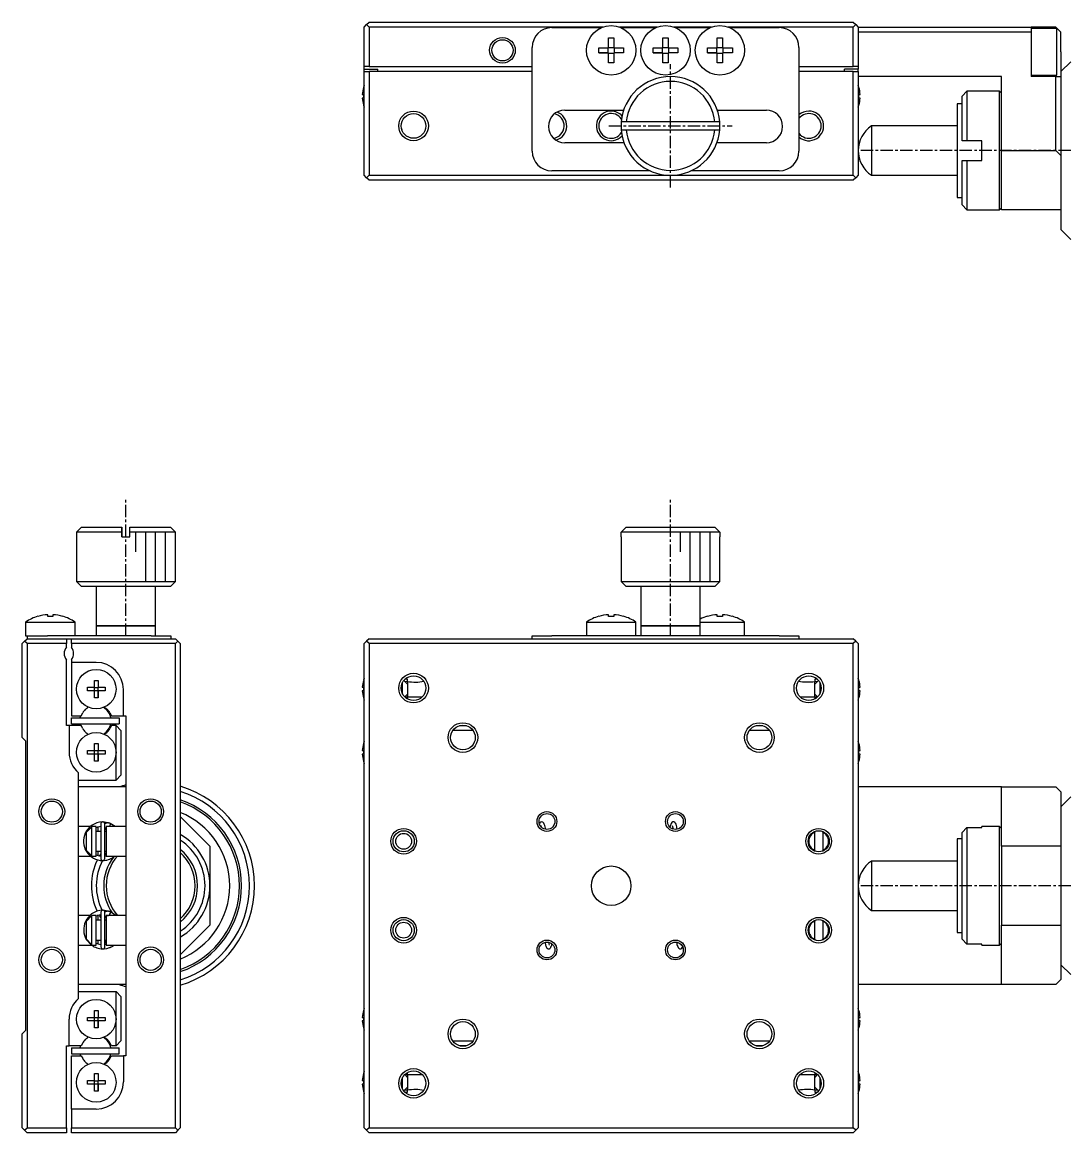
# Model space of a CAD drawing. Extents: x 1264 to 1633, y -30 to 164.
# Drawn here: x 1263.8 to 1369.3, y 51.3 to 163.7 of the extents above; entities that cross this region are included whole.
import ezdxf

# ---------------------------------------------------------------- set-up
doc = ezdxf.new("R2010")
doc.units = 0
doc.linetypes.add('CENTER', pattern=[2, 1.25, -0.25, 0.25, -0.25])
doc.layers.get('0').update_dxf_attribs({"linetype": 'CONTINUOUS'})
doc.layers.add('CENTER', color=1, linetype='CENTER')

msp = doc.modelspace()

# ---------------------------------------------------------------- linework, layer by layer
at = {"color": 7, "linetype": 'CONTINUOUS'}
for p, q in [((1298.35, 163.19), (1298.6, 163.44)), ((1298.35, 159.19), (1298.35, 163.19)), ((1298.6, 163.44), (1298.85, 163.69)), ((1298.6, 163.44), (1298.85, 163.19)), ((1298.85, 163.69), (1347.85, 163.69)), ((1322.5, 163.19), (1298.85, 163.19)), ((1298.85, 163.19), (1298.85, 159.19)), ((1317.35, 163.14), (1322.37, 163.14)), ((1328, 163.19), (1324.2, 163.19)), ((1324.33, 163.14), (1327.87, 163.14)), ((1333.5, 163.19), (1329.7, 163.19)), ((1329.83, 163.14), (1333.37, 163.14)), ((1347.85, 163.19), (1335.2, 163.19)), ((1335.33, 163.14), (1340.35, 163.14)), ((1347.85, 163.69), (1348.1, 163.44)), ((1347.85, 163.19), (1348.1, 163.44)), ((1347.85, 159.19), (1347.85, 163.19)), ((1348.1, 163.44), (1348.35, 163.19)), ((1348.35, 163.19), (1348.35, 159.19)), ((1348.35, 163.19), (1365.85, 163.19)), ((1368.35, 163.19), (1365.85, 163.19)), ((1365.85, 163.19), (1365.85, 162.69)), ((1368.45, 163.04), (1365.85, 163.04)), ((1368.85, 162.69), (1368.35, 163.19)), ((1368.45, 160.69), (1368.45, 163.04)), ((1323.09, 161.1), (1323.09, 162.09)), ((1323.09, 162.09), (1323.61, 162.09)), ((1323.61, 162.09), (1323.61, 161.1)), ((1328.59, 161.1), (1328.59, 162.09)), ((1328.59, 162.09), (1329.11, 162.09)), ((1329.11, 162.09), (1329.11, 161.1)), ((1334.09, 161.1), (1334.09, 162.09)), ((1334.09, 162.09), (1334.61, 162.09)), ((1334.61, 162.09), (1334.61, 161.1)), ((1365.85, 162.69), (1348.35, 162.69)), ((1365.85, 162.69), (1365.85, 158.19)), ((1368.85, 160.69), (1368.85, 162.69)), ((1315.35, 150.64), (1315.35, 161.14)), ((1322.09, 161.1), (1323.09, 161.1)), ((1322.09, 160.58), (1322.09, 161.1)), ((1323.05, 160.58), (1323.05, 161.1)), ((1323.09, 161.14), (1323.61, 161.14)), ((1323.61, 161.1), (1324.61, 161.1)), ((1323.65, 161.1), (1323.65, 160.58)), ((1324.61, 161.1), (1324.61, 160.58)), ((1327.59, 161.1), (1328.59, 161.1)), ((1327.59, 160.58), (1327.59, 161.1)), ((1328.55, 160.58), (1328.55, 161.1)), ((1328.59, 161.14), (1329.11, 161.14)), ((1329.11, 161.1), (1330.11, 161.1)), ((1329.15, 161.1), (1329.15, 160.58)), ((1330.11, 161.1), (1330.11, 160.58)), ((1333.09, 161.1), (1334.09, 161.1)), ((1333.09, 160.58), (1333.09, 161.1)), ((1334.05, 160.58), (1334.05, 161.1)), ((1334.09, 161.14), (1334.61, 161.14)), ((1334.61, 161.1), (1335.61, 161.1)), ((1334.65, 161.1), (1334.65, 160.58)), ((1335.61, 161.1), (1335.61, 160.58)), ((1342.35, 161.14), (1342.35, 150.64)), ((1322.09, 160.58), (1323.05, 160.58)), ((1323.09, 160.58), (1322.09, 160.58)), ((1323.09, 160.58), (1323.05, 160.58)), ((1323.09, 159.58), (1323.09, 160.58)), ((1323.61, 160.53), (1323.09, 160.53)), ((1323.65, 160.58), (1323.61, 160.58)), ((1324.61, 160.58), (1323.61, 160.58)), ((1323.61, 160.58), (1323.61, 159.58)), ((1324.61, 160.58), (1323.65, 160.58)), ((1327.59, 160.58), (1328.55, 160.58)), ((1328.59, 160.58), (1327.59, 160.58)), ((1328.59, 160.58), (1328.55, 160.58)), ((1328.59, 159.58), (1328.59, 160.58)), ((1329.11, 160.53), (1328.59, 160.53)), ((1329.15, 160.58), (1329.11, 160.58)), ((1330.11, 160.58), (1329.11, 160.58)), ((1329.11, 160.58), (1329.11, 159.58)), ((1330.11, 160.58), (1329.15, 160.58)), ((1333.09, 160.58), (1334.05, 160.58)), ((1334.09, 160.58), (1333.09, 160.58)), ((1334.09, 160.58), (1334.05, 160.58)), ((1334.09, 159.58), (1334.09, 160.58)), ((1334.61, 160.53), (1334.09, 160.53)), ((1334.65, 160.58), (1334.61, 160.58)), ((1335.61, 160.58), (1334.61, 160.58)), ((1334.61, 160.58), (1334.61, 159.58)), ((1335.61, 160.58), (1334.65, 160.58)), ((1368.45, 158.34), (1368.45, 160.69)), ((1368.85, 160.69), (1368.85, 158.19)), ((1369.85, 159.69), (1368.85, 158.69)), ((1298.35, 158.94), (1298.35, 159.19)), ((1298.85, 159.19), (1298.35, 159.19)), ((1298.35, 158.69), (1298.35, 158.94)), ((1298.35, 158.94), (1299.75, 158.94)), ((1298.35, 158.69), (1298.85, 158.69)), ((1298.35, 148.19), (1298.35, 158.69)), ((1298.85, 159.19), (1315.35, 159.19)), ((1315.35, 158.69), (1298.85, 158.69)), ((1298.85, 158.69), (1298.85, 148.19)), ((1299.75, 158.69), (1299.75, 158.94)), ((1323.61, 159.58), (1323.09, 159.58)), ((1329.11, 159.58), (1328.59, 159.58)), ((1334.61, 159.58), (1334.09, 159.58)), ((1342.35, 159.19), (1347.85, 159.19)), ((1347.85, 158.69), (1342.35, 158.69)), ((1346.95, 158.69), (1346.95, 158.94)), ((1348.35, 158.94), (1346.95, 158.94)), ((1348.35, 159.19), (1347.85, 159.19)), ((1347.85, 158.69), (1348.35, 158.69)), ((1347.85, 148.19), (1347.85, 158.69)), ((1348.35, 159.19), (1348.35, 158.94)), ((1348.35, 158.69), (1348.35, 158.94)), ((1348.35, 158.69), (1348.35, 148.19)), ((1362.85, 158.19), (1348.35, 158.19)), ((1362.85, 150.69), (1362.85, 158.19)), ((1365.85, 158.34), (1368.45, 158.34)), ((1368.35, 158.19), (1365.85, 158.19)), ((1368.35, 158.19), (1368.85, 158.19)), ((1368.35, 150.69), (1368.35, 158.19)), ((1368.85, 158.19), (1368.85, 150.19)), ((1298.16, 156.37), (1298.28, 156.37)), ((1298.28, 157.07), (1298.28, 157.07)), ((1298.28, 156.37), (1298.28, 156.01)), ((1348.42, 157.07), (1348.42, 157.07)), ((1348.42, 156.01), (1348.42, 156.37)), ((1348.42, 156.37), (1348.54, 156.37)), ((1359.35, 156.69), (1358.85, 156.19)), ((1362.65, 156.69), (1359.35, 156.69)), ((1359.35, 156.69), (1359.35, 151.69)), ((1362.85, 156.49), (1362.65, 156.69)), ((1362.65, 144.69), (1362.65, 156.69)), ((1298.28, 156.01), (1298.16, 156.01)), ((1298.28, 155.3), (1298.28, 155.3)), ((1348.54, 156.01), (1348.42, 156.01)), ((1348.42, 155.3), (1348.42, 155.3)), ((1358.85, 155.44), (1358.35, 155.44)), ((1358.35, 155.44), (1358.35, 145.94)), ((1358.85, 151.69), (1358.85, 156.19)), ((1318.65, 154.79), (1324.61, 154.79)), ((1334.09, 154.79), (1339.05, 154.79)), ((1324.87, 153.59), (1324.37, 153.59)), ((1333.83, 153.59), (1324.87, 153.59)), ((1334.33, 153.59), (1333.83, 153.59)), ((1358.35, 153.19), (1349.69, 153.19)), ((1349.69, 153.19), (1349.69, 148.19)), ((1324.37, 152.79), (1334.33, 152.79)), ((1324.37, 152.79), (1324.87, 152.79)), ((1324.87, 152.79), (1333.83, 152.79)), ((1333.83, 152.79), (1334.33, 152.79)), ((1324.65, 151.49), (1318.65, 151.49)), ((1339.05, 151.49), (1334.05, 151.49)), ((1359.35, 151.69), (1358.85, 151.69)), ((1360.85, 151.69), (1359.35, 151.69)), ((1360.85, 149.69), (1360.85, 151.69)), ((1362.85, 144.69), (1362.85, 150.69)), ((1362.85, 150.69), (1368.35, 150.69)), ((1368.85, 150.19), (1368.35, 150.69)), ((1358.85, 149.69), (1359.35, 149.69)), ((1358.85, 145.19), (1358.85, 149.69)), ((1359.35, 149.69), (1360.85, 149.69)), ((1359.35, 149.69), (1359.35, 144.69)), ((1368.85, 150.19), (1368.85, 148.33)), ((1327.28, 148.64), (1317.35, 148.64)), ((1340.35, 148.64), (1331.42, 148.64)), ((1298.6, 147.94), (1298.35, 148.19)), ((1298.85, 148.19), (1298.6, 147.94)), ((1298.85, 147.69), (1298.6, 147.94)), ((1298.85, 148.19), (1329.35, 148.19)), ((1347.85, 147.69), (1298.85, 147.69)), ((1329.35, 148.19), (1347.85, 148.19)), ((1348.1, 147.94), (1347.85, 148.19)), ((1348.1, 147.94), (1347.85, 147.69)), ((1348.35, 148.19), (1348.1, 147.94)), ((1349.69, 148.19), (1358.35, 148.19)), ((1368.85, 148.33), (1368.85, 142.69)), ((1358.35, 145.94), (1358.85, 145.94)), ((1358.85, 145.19), (1359.35, 144.69)), ((1359.35, 144.69), (1362.65, 144.69)), ((1362.65, 144.69), (1362.85, 144.89)), ((1368.85, 144.69), (1362.85, 144.69)), ((1368.85, 142.69), (1369.85, 141.69)), ((1269.75, 112.59), (1269.25, 112.09)), ((1269.75, 112.59), (1273.85, 112.59)), ((1273.85, 112.09), (1273.85, 112.59)), ((1273.85, 112.59), (1273.85, 112.09)), ((1274.65, 112.09), (1274.65, 112.59)), ((1274.65, 112.59), (1278.75, 112.59)), ((1279.25, 112.09), (1278.75, 112.59)), ((1324.37, 112.09), (1324.87, 112.59)), ((1324.87, 112.59), (1333.83, 112.59)), ((1324.87, 112.59), (1333.83, 112.59)), ((1333.83, 112.59), (1334.33, 112.09)), ((1269.25, 112.09), (1269.25, 107.09)), ((1273.85, 112.09), (1269.25, 112.09)), ((1273.85, 112.09), (1273.85, 111.59)), ((1273.85, 111.59), (1273.85, 112.09)), ((1273.85, 111.59), (1274.65, 111.59)), ((1274.65, 111.59), (1274.65, 112.09)), ((1279.25, 112.09), (1274.65, 112.09)), ((1279.25, 107.09), (1279.25, 112.09)), ((1324.35, 111.59), (1324.35, 107.09)), ((1324.35, 111.59), (1324.37, 111.59)), ((1324.35, 111.59), (1324.37, 111.59)), ((1324.37, 111.59), (1324.37, 112.09)), ((1334.33, 112.09), (1324.37, 112.09)), ((1334.33, 112.09), (1334.33, 111.59)), ((1334.33, 111.59), (1334.35, 111.59)), ((1334.33, 111.59), (1334.35, 111.59)), ((1334.35, 107.09), (1334.35, 111.59)), ((1269.25, 107.09), (1269.75, 106.59)), ((1269.25, 107.09), (1274.25, 107.09)), ((1274.25, 107.09), (1279.25, 107.09)), ((1278.75, 106.59), (1279.25, 107.09)), ((1324.35, 107.09), (1324.85, 106.59)), ((1324.35, 107.09), (1334.35, 107.09)), ((1333.85, 106.59), (1334.35, 107.09)), ((1274.25, 106.59), (1269.75, 106.59)), ((1271.25, 106.59), (1271.25, 102.59)), ((1278.75, 106.59), (1274.25, 106.59)), ((1277.25, 102.59), (1277.25, 106.59)), ((1333.85, 106.59), (1324.85, 106.59)), ((1326.35, 106.59), (1326.35, 102.59)), ((1332.35, 102.59), (1332.35, 106.59)), ((1265.35, 103.55), (1265.34, 103.55)), ((1266.34, 103.55), (1266.34, 103.72)), ((1266.86, 103.55), (1266.34, 103.55)), ((1266.86, 103.72), (1266.86, 103.55)), ((1267.87, 103.55), (1267.86, 103.55)), ((1322.09, 103.55), (1322.09, 103.55)), ((1322.09, 103.55), (1322.09, 103.55)), ((1323.09, 103.55), (1323.09, 103.72)), ((1323.61, 103.55), (1323.09, 103.55)), ((1323.61, 103.72), (1323.61, 103.55)), ((1324.61, 103.55), (1324.61, 103.55)), ((1324.61, 103.55), (1324.61, 103.55)), ((1333.09, 103.55), (1333.09, 103.55)), ((1333.09, 103.55), (1333.09, 103.55)), ((1334.09, 103.55), (1334.09, 103.72)), ((1334.61, 103.55), (1334.09, 103.55)), ((1334.61, 103.72), (1334.61, 103.55)), ((1335.61, 103.55), (1335.61, 103.55)), ((1335.61, 103.55), (1335.61, 103.55)), ((1264.1, 102.98), (1264.1, 101.59)), ((1264.1, 102.98), (1269.1, 102.98)), ((1269.1, 101.59), (1269.1, 102.98)), ((1271.25, 102.59), (1271.25, 101.59)), ((1271.25, 102.59), (1274.25, 102.59)), ((1274.25, 102.59), (1271.25, 102.59)), ((1274.25, 102.59), (1277.25, 102.59)), ((1277.25, 102.59), (1274.25, 102.59)), ((1277.25, 101.59), (1277.25, 102.59)), ((1320.85, 102.98), (1320.85, 101.59)), ((1320.85, 102.98), (1325.85, 102.98)), ((1325.85, 101.59), (1325.85, 102.98)), ((1326.35, 102.59), (1326.35, 101.59)), ((1326.35, 102.59), (1332.35, 102.59)), ((1332.35, 102.59), (1326.35, 102.59)), ((1332.35, 102.98), (1336.85, 102.98)), ((1332.35, 101.59), (1332.35, 102.59)), ((1336.85, 101.59), (1336.85, 102.98)), ((1264, 101.04), (1264.25, 101.29)), ((1264.1, 101.59), (1264.3, 101.59)), ((1264.25, 101.29), (1268.25, 101.29)), ((1264.3, 101.59), (1266.3, 101.59)), ((1264.3, 101.29), (1264.3, 101.59)), ((1267.68, 101.59), (1266.3, 101.59)), ((1276.8, 101.59), (1267.68, 101.59)), ((1268.25, 101.29), (1268.25, 100.79)), ((1268.25, 101.29), (1268.75, 101.29)), ((1268.75, 100.79), (1268.75, 101.29)), ((1268.75, 101.29), (1279.25, 101.29)), ((1276.8, 101.59), (1278.8, 101.59)), ((1278.8, 101.59), (1278.8, 101.29)), ((1279.25, 101.29), (1279.5, 101.04)), ((1298.85, 101.29), (1298.6, 101.04)), ((1298.85, 101.29), (1347.85, 101.29)), ((1315.35, 101.59), (1317.35, 101.59)), ((1315.35, 101.29), (1315.35, 101.59)), ((1322.27, 101.59), (1317.35, 101.59)), ((1324.42, 101.59), (1322.27, 101.59)), ((1327.77, 101.59), (1324.42, 101.59)), ((1329.92, 101.59), (1327.77, 101.59)), ((1333.27, 101.59), (1329.92, 101.59)), ((1335.42, 101.59), (1333.27, 101.59)), ((1340.35, 101.59), (1335.42, 101.59)), ((1340.35, 101.59), (1342.35, 101.59)), ((1342.35, 101.59), (1342.35, 101.29)), ((1348.1, 101.04), (1347.85, 101.29)), ((1264, 101.04), (1263.75, 100.79)), ((1263.75, 91.29), (1263.75, 100.79)), ((1264.25, 100.79), (1264, 101.04)), ((1268.25, 100.79), (1264.25, 100.79)), ((1264.25, 100.79), (1264.25, 51.79)), ((1268.25, 100.45), (1268.25, 100.79)), ((1268.75, 100.79), (1268.75, 100.39)), ((1279.25, 100.79), (1268.75, 100.79)), ((1279.5, 101.04), (1279.25, 100.79)), ((1279.25, 51.79), (1279.25, 100.79)), ((1279.75, 100.79), (1279.5, 101.04)), ((1279.75, 100.79), (1279.75, 51.79)), ((1298.6, 101.04), (1298.35, 100.79)), ((1298.35, 51.79), (1298.35, 100.79)), ((1298.85, 100.79), (1298.6, 101.04)), ((1298.85, 100.79), (1298.85, 51.79)), ((1347.85, 100.79), (1298.85, 100.79)), ((1348.1, 101.04), (1347.85, 100.79)), ((1347.85, 51.79), (1347.85, 100.79)), ((1348.35, 100.79), (1348.1, 101.04)), ((1348.35, 100.79), (1348.35, 51.79)), ((1268.25, 92.49), (1268.25, 99.12)), ((1268.75, 99.19), (1268.75, 98.89)), ((1268.75, 98.89), (1268.75, 93.49)), ((1271.25, 98.89), (1268.75, 98.89)), ((1271.07, 96.37), (1271.07, 97.07)), ((1271.07, 97.07), (1271.43, 97.07)), ((1271.43, 97.07), (1271.43, 96.37)), ((1271.43, 97.07), (1271.43, 96.37)), ((1298.28, 97.07), (1298.28, 97.07)), ((1298.28, 97.07), (1298.28, 97.07)), ((1302.25, 95.69), (1302.25, 96.88)), ((1302.45, 96.99), (1302.37, 97.06)), ((1302.75, 96.69), (1302.45, 96.99)), ((1302.45, 96.98), (1302.75, 96.96)), ((1302.75, 96.96), (1302.75, 97.18)), ((1302.75, 96.96), (1302.75, 96.69)), ((1302.75, 96.69), (1302.75, 95.69)), ((1343.95, 97.18), (1343.95, 96.96)), ((1344.25, 96.99), (1343.95, 96.69)), ((1343.95, 96.96), (1344.25, 96.98)), ((1343.95, 96.69), (1343.95, 96.96)), ((1343.95, 95.69), (1343.95, 96.69)), ((1344.33, 97.06), (1344.25, 96.99)), ((1344.45, 96.88), (1344.45, 95.69)), ((1348.42, 97.07), (1348.42, 97.07)), ((1348.42, 97.07), (1348.42, 97.07)), ((1270.37, 96.01), (1270.37, 96.37)), ((1270.37, 96.37), (1271.07, 96.37)), ((1271.07, 96.01), (1270.37, 96.01)), ((1271.08, 96.36), (1271.07, 96.37)), ((1271.08, 96.02), (1271.07, 96.01)), ((1271.07, 95.3), (1271.07, 96.01)), ((1271.08, 96.36), (1271.42, 96.36)), ((1271.08, 96.02), (1271.08, 96.36)), ((1271.42, 96.02), (1271.08, 96.02)), ((1271.42, 96.36), (1271.43, 96.37)), ((1271.42, 96.36), (1271.42, 96.02)), ((1271.42, 96.02), (1271.43, 96.01)), ((1271.43, 96.37), (1272.14, 96.37)), ((1271.43, 95.3), (1271.43, 96.01)), ((1272.14, 96.01), (1271.43, 96.01)), ((1271.43, 96.01), (1271.43, 95.3)), ((1272.14, 96.37), (1272.14, 96.01)), ((1274, 93.49), (1274, 96.14)), ((1298.16, 96.37), (1298.28, 96.37)), ((1298.28, 96.01), (1298.16, 96.01)), ((1298.28, 96.37), (1298.28, 96.01)), ((1302.47, 95.4), (1302.75, 95.69)), ((1302.75, 95.69), (1302.75, 95.39)), ((1343.95, 95.69), (1344.23, 95.4)), ((1343.95, 95.39), (1343.95, 95.69)), ((1348.42, 96.37), (1348.54, 96.37)), ((1348.42, 96.01), (1348.42, 96.37)), ((1348.54, 96.01), (1348.42, 96.01)), ((1271.43, 95.3), (1271.07, 95.3)), ((1298.28, 95.3), (1298.28, 95.3)), ((1298.28, 95.3), (1298.28, 95.3)), ((1302.75, 95.39), (1302.48, 95.39)), ((1304.22, 95.39), (1302.75, 95.39)), ((1302.75, 95.26), (1302.75, 95.39)), ((1343.95, 95.39), (1342.48, 95.39)), ((1344.22, 95.39), (1343.95, 95.39)), ((1343.95, 95.39), (1343.95, 95.26)), ((1348.42, 95.3), (1348.42, 95.3)), ((1348.42, 95.3), (1348.42, 95.3)), ((1268.75, 93.49), (1269.71, 93.49)), ((1269.71, 93.49), (1269.88, 93.78)), ((1272.63, 93.78), (1272.8, 93.49)), ((1272.8, 93.49), (1274, 93.49)), ((1274, 93.49), (1274.25, 93.49)), ((1274.25, 93.49), (1274.25, 91.29)), ((1268.5, 92.49), (1268.25, 92.49)), ((1269.71, 92.49), (1268.5, 92.49)), ((1268.5, 92.49), (1268.5, 89.79)), ((1268.75, 92.69), (1268.75, 93.29)), ((1268.75, 93.29), (1273.55, 93.29)), ((1268.75, 92.69), (1273.55, 92.69)), ((1269.88, 92.19), (1269.71, 92.49)), ((1272.8, 92.49), (1272.63, 92.19)), ((1273.25, 92.49), (1272.8, 92.49)), ((1273.25, 92.49), (1273.75, 91.99)), ((1273.25, 89.79), (1273.25, 92.49)), ((1273.55, 93.29), (1273.55, 92.69)), ((1308, 92.49), (1308.7, 92.49)), ((1338, 92.49), (1338.7, 92.49)), ((1263.75, 91.29), (1264.1, 90.94)), ((1273.75, 91.99), (1273.75, 87.49)), ((1274.25, 91.29), (1274.25, 59.09)), ((1309.39, 91.99), (1307.31, 91.99)), ((1339.39, 91.99), (1337.31, 91.99)), ((1264.1, 90.94), (1264.1, 61.64)), ((1270.37, 89.61), (1270.37, 89.97)), ((1270.37, 89.97), (1271.07, 89.97)), ((1271.07, 89.97), (1271.07, 90.67)), ((1271.07, 90.67), (1271.43, 90.67)), ((1271.08, 89.96), (1271.07, 89.97)), ((1271.08, 89.96), (1271.42, 89.96)), ((1271.08, 89.62), (1271.08, 89.96)), ((1271.42, 89.96), (1271.43, 89.97)), ((1271.42, 89.96), (1271.42, 89.62)), ((1271.43, 90.67), (1271.43, 89.97)), ((1271.43, 90.67), (1271.43, 89.97)), ((1271.43, 89.97), (1272.14, 89.97)), ((1272.14, 89.97), (1272.14, 89.61)), ((1298.16, 89.97), (1298.28, 89.97)), ((1298.28, 90.67), (1298.28, 90.67)), ((1298.28, 90.67), (1298.28, 90.67)), ((1298.28, 89.97), (1298.28, 89.61)), ((1348.42, 90.67), (1348.42, 90.67)), ((1348.42, 90.67), (1348.42, 90.67)), ((1348.42, 89.97), (1348.54, 89.97)), ((1348.42, 89.61), (1348.42, 89.97)), ((1271.07, 89.61), (1270.37, 89.61)), ((1271.08, 89.62), (1271.07, 89.61)), ((1271.07, 88.9), (1271.07, 89.61)), ((1271.43, 88.9), (1271.07, 88.9)), ((1271.42, 89.62), (1271.08, 89.62)), ((1271.42, 89.62), (1271.43, 89.61)), ((1271.43, 88.9), (1271.43, 89.61)), ((1272.14, 89.61), (1271.43, 89.61)), ((1271.43, 89.61), (1271.43, 88.9)), ((1273.25, 86.99), (1273.25, 89.79)), ((1298.28, 89.61), (1298.16, 89.61)), ((1298.28, 88.9), (1298.28, 88.9)), ((1298.28, 88.9), (1298.28, 88.9)), ((1348.54, 89.61), (1348.42, 89.61)), ((1348.42, 88.9), (1348.42, 88.9)), ((1348.42, 88.9), (1348.42, 88.9)), ((1269.45, 64.86), (1269.45, 87.71)), ((1269.45, 86.99), (1273.25, 86.99)), ((1273.75, 87.49), (1273.25, 86.99)), ((1274.25, 86.29), (1269.45, 86.29)), ((1362.85, 86.29), (1348.35, 86.29)), ((1362.85, 86.29), (1368.35, 86.29)), ((1362.85, 80.29), (1362.85, 86.29)), ((1368.85, 85.79), (1368.35, 86.29)), ((1368.85, 85.79), (1368.85, 83.93)), ((1369.85, 85.29), (1368.85, 84.29)), ((1282.75, 80.29), (1279.75, 83.29)), ((1368.85, 83.93), (1368.85, 76.29)), ((1270.65, 82.29), (1269.45, 82.29)), ((1270.25, 81.7), (1270.75, 82.23)), ((1270.65, 82.29), (1270.65, 82.29)), ((1271.25, 82.29), (1270.75, 82.29)), ((1270.75, 82.29), (1270.75, 82.23)), ((1270.75, 82.23), (1270.75, 79.34)), ((1271.25, 82.2), (1271.71, 82.33)), ((1271.25, 79.29), (1271.25, 82.29)), ((1271.45, 81.79), (1271.45, 82.29)), ((1271.71, 82.54), (1271.71, 79.04)), ((1272.68, 82.58), (1271.93, 82.74)), ((1272.11, 79.04), (1272.11, 82.54)), ((1272.11, 81.94), (1272.25, 82.2)), ((1274.25, 82.29), (1272.25, 82.29)), ((1272.25, 82.29), (1272.25, 79.29)), ((1272.68, 82.58), (1272.58, 82.29)), ((1273.16, 82.29), (1272.67, 82.59)), ((1316.23, 82.37), (1316.26, 82.24)), ((1317.64, 82.67), (1317.47, 82.28)), ((1329.53, 82.39), (1329.63, 82.02)), ((1358.85, 81.69), (1359.35, 82.2)), ((1359.35, 82.2), (1360.85, 82.2)), ((1359.35, 82.2), (1359.35, 70.37)), ((1362.65, 82.29), (1360.85, 82.29)), ((1360.85, 82.2), (1360.85, 82.29)), ((1360.85, 82.2), (1360.85, 82.29)), ((1362.85, 82.09), (1362.65, 82.29)), ((1362.65, 70.29), (1362.65, 82.29)), ((1270.25, 79.87), (1270.25, 81.7)), ((1271.71, 81.79), (1271.25, 81.79)), ((1272.25, 81.79), (1272.11, 81.79)), ((1343.95, 81.78), (1343.95, 81.7)), ((1343.95, 79.87), (1343.95, 81.7)), ((1344.75, 81.78), (1344.75, 79.79)), ((1344.75, 81.7), (1344.75, 81.78)), ((1344.75, 81.7), (1344.75, 79.87)), ((1358.85, 81.04), (1358.35, 81.04)), ((1358.35, 81.04), (1358.35, 71.54)), ((1358.85, 80.93), (1358.85, 81.69)), ((1358.85, 70.88), (1358.85, 81.69)), ((1270.75, 79.34), (1270.25, 79.87)), ((1282.75, 80.29), (1282.75, 76.29)), ((1343.95, 79.87), (1343.95, 79.79)), ((1344.75, 79.79), (1344.75, 79.87)), ((1362.85, 80.29), (1362.85, 72.29)), ((1368.85, 80.29), (1362.85, 80.29)), ((1269.45, 79.29), (1270.67, 79.29)), ((1270.67, 79.29), (1270.67, 79.29)), ((1270.67, 79.29), (1270.67, 79.29)), ((1270.75, 79.34), (1270.75, 79.29)), ((1270.75, 79.29), (1271.25, 79.29)), ((1271.25, 79.79), (1271.71, 79.79)), ((1271.71, 79.26), (1271.25, 79.39)), ((1271.45, 79.31), (1271.45, 79.79)), ((1272.11, 79.79), (1272.25, 79.79)), ((1272.25, 79.39), (1272.11, 79.65)), ((1272.25, 79.28), (1272.11, 79.26)), ((1272.27, 79.29), (1272.25, 79.28)), ((1272.25, 79.29), (1274.25, 79.29)), ((1272.61, 78.98), (1272.62, 78.98)), ((1272.62, 78.98), (1272.63, 78.98)), ((1272.62, 78.98), (1272.62, 78.98)), ((1272.62, 78.98), (1272.62, 78.98)), ((1272.62, 78.98), (1272.62, 78.98)), ((1272.62, 78.98), (1272.62, 78.98)), ((1272.62, 78.98), (1272.62, 78.98)), ((1272.63, 78.98), (1272.67, 79)), ((1272.63, 78.98), (1272.63, 78.98)), ((1272.67, 79), (1272.73, 79.03)), ((1272.67, 79), (1272.67, 79)), ((1272.67, 79), (1272.67, 79)), ((1358.35, 78.79), (1349.69, 78.79)), ((1349.69, 78.79), (1349.69, 73.79)), ((1282.75, 76.29), (1282.75, 72.29)), ((1368.85, 76.29), (1368.85, 68.64)), ((1270.6, 73.29), (1269.45, 73.29)), ((1270.25, 72.7), (1270.75, 73.23)), ((1270.6, 73.29), (1270.6, 73.29)), ((1270.6, 73.29), (1270.6, 73.29)), ((1271.25, 73.29), (1270.75, 73.29)), ((1270.75, 73.29), (1270.75, 73.23)), ((1270.75, 73.23), (1270.75, 70.34)), ((1271.25, 73.25), (1271.72, 73.39)), ((1271.25, 70.29), (1271.25, 73.29)), ((1271.45, 73.29), (1271.33, 73.29)), ((1271.45, 72.79), (1271.45, 73.29)), ((1271.72, 73.6), (1271.72, 70.1)), ((1272.69, 73.64), (1271.94, 73.8)), ((1272.12, 70.1), (1272.12, 73.6)), ((1272.12, 73), (1272.25, 73.25)), ((1274.25, 73.29), (1272.25, 73.29)), ((1272.25, 73.29), (1272.25, 70.29)), ((1272.32, 73.29), (1272.5, 73.29)), ((1272.69, 73.64), (1272.55, 73.29)), ((1273.24, 73.29), (1272.68, 73.64)), ((1349.69, 73.79), (1358.35, 73.79)), ((1270.25, 70.87), (1270.25, 72.7)), ((1271.72, 72.79), (1271.25, 72.79)), ((1272.25, 72.79), (1272.12, 72.79)), ((1279.75, 69.29), (1282.75, 72.29)), ((1343.95, 72.78), (1343.95, 72.7)), ((1343.95, 70.87), (1343.95, 72.7)), ((1344.75, 72.78), (1344.75, 70.79)), ((1344.75, 72.7), (1344.75, 72.78)), ((1344.75, 72.7), (1344.75, 70.87)), ((1362.85, 72.29), (1368.85, 72.29)), ((1362.85, 66.29), (1362.85, 72.29)), ((1270.24, 70.86), (1270.76, 70.28)), ((1270.75, 70.34), (1270.25, 70.87)), ((1343.95, 70.87), (1343.95, 70.79)), ((1344.75, 70.79), (1344.75, 70.87)), ((1358.35, 71.54), (1358.85, 71.54)), ((1358.85, 70.88), (1358.85, 71.64)), ((1359.35, 70.37), (1358.85, 70.88)), ((1269.45, 70.29), (1270.75, 70.29)), ((1270.75, 70.34), (1270.75, 70.29)), ((1270.75, 70.29), (1271.25, 70.29)), ((1271.25, 70.79), (1271.72, 70.79)), ((1271.72, 70.31), (1271.25, 70.45)), ((1271.45, 70.37), (1271.45, 70.79)), ((1272.12, 70.79), (1272.25, 70.79)), ((1272.25, 70.45), (1272.12, 70.7)), ((1272.25, 70.34), (1272.12, 70.31)), ((1272.25, 70.29), (1274.25, 70.29)), ((1272.63, 70.04), (1272.64, 70.04)), ((1272.63, 70.04), (1272.63, 70.04)), ((1272.63, 70.04), (1272.63, 70.04)), ((1272.63, 70.04), (1272.63, 70.04)), ((1272.63, 70.04), (1272.63, 70.04)), ((1272.63, 70.04), (1272.63, 70.04)), ((1272.64, 70.04), (1272.68, 70.06)), ((1272.64, 70.04), (1272.64, 70.04)), ((1272.64, 70.04), (1272.64, 70.04)), ((1272.68, 70.06), (1272.74, 70.08)), ((1272.68, 70.06), (1272.68, 70.06)), ((1272.68, 70.06), (1272.68, 70.06)), ((1317.11, 70.28), (1317.05, 70.56)), ((1330.43, 70.28), (1330.42, 70.35)), ((1360.85, 70.37), (1359.35, 70.37)), ((1360.85, 70.29), (1360.85, 70.37)), ((1360.85, 70.29), (1360.85, 70.37)), ((1360.85, 70.29), (1362.65, 70.29)), ((1362.65, 70.29), (1362.85, 70.49)), ((1368.85, 68.64), (1368.85, 66.79)), ((1368.85, 68.29), (1369.85, 67.29)), ((1368.35, 66.29), (1368.85, 66.79)), ((1274.25, 66.29), (1269.45, 66.29)), ((1269.45, 65.59), (1273.25, 65.59)), ((1273.25, 65.59), (1273.75, 65.09)), ((1273.25, 62.79), (1273.25, 65.59)), ((1362.85, 66.29), (1348.35, 66.29)), ((1368.35, 66.29), (1362.85, 66.29)), ((1273.75, 65.09), (1273.75, 60.59)), ((1270.37, 62.61), (1270.37, 62.97)), ((1270.37, 62.97), (1271.07, 62.97)), ((1271.07, 62.97), (1271.07, 63.67)), ((1271.07, 63.67), (1271.43, 63.67)), ((1271.08, 62.96), (1271.07, 62.97)), ((1271.08, 62.96), (1271.42, 62.96)), ((1271.08, 62.62), (1271.08, 62.96)), ((1271.42, 62.96), (1271.43, 62.97)), ((1271.42, 62.96), (1271.42, 62.62)), ((1271.43, 63.67), (1271.43, 62.97)), ((1271.43, 63.67), (1271.43, 62.97)), ((1271.43, 62.97), (1272.14, 62.97)), ((1272.14, 62.97), (1272.14, 62.61)), ((1298.16, 62.97), (1298.28, 62.97)), ((1298.28, 63.67), (1298.28, 63.67)), ((1298.28, 63.67), (1298.28, 63.67)), ((1298.28, 62.97), (1298.28, 62.61)), ((1348.42, 63.67), (1348.42, 63.67)), ((1348.42, 63.67), (1348.42, 63.67)), ((1348.42, 62.97), (1348.54, 62.97)), ((1348.42, 62.61), (1348.42, 62.97)), ((1268.5, 60.09), (1268.5, 62.79)), ((1271.07, 62.61), (1270.37, 62.61)), ((1271.08, 62.62), (1271.07, 62.61)), ((1271.07, 61.9), (1271.07, 62.61)), ((1271.43, 61.9), (1271.07, 61.9)), ((1271.42, 62.62), (1271.08, 62.62)), ((1271.42, 62.62), (1271.43, 62.61)), ((1271.43, 61.9), (1271.43, 62.61)), ((1272.14, 62.61), (1271.43, 62.61)), ((1271.43, 62.61), (1271.43, 61.9)), ((1273.25, 60.09), (1273.25, 62.79)), ((1298.28, 62.61), (1298.16, 62.61)), ((1298.28, 61.9), (1298.28, 61.9)), ((1298.28, 61.9), (1298.28, 61.9)), ((1348.54, 62.61), (1348.42, 62.61)), ((1348.42, 61.9), (1348.42, 61.9)), ((1348.42, 61.9), (1348.42, 61.9)), ((1264.1, 61.64), (1263.75, 61.29)), ((1263.75, 51.79), (1263.75, 61.29)), ((1268.25, 51.79), (1268.25, 60.09)), ((1268.25, 60.09), (1268.5, 60.09)), ((1269.71, 60.09), (1268.5, 60.09)), ((1268.75, 59.89), (1268.75, 59.29)), ((1268.75, 59.89), (1273.55, 59.89)), ((1269.88, 60.38), (1269.71, 60.09)), ((1272.8, 60.09), (1272.63, 60.38)), ((1273.25, 60.09), (1272.8, 60.09)), ((1273.75, 60.59), (1273.25, 60.09)), ((1273.55, 59.29), (1273.55, 59.89)), ((1307.31, 60.59), (1309.39, 60.59)), ((1308.7, 60.09), (1308, 60.09)), ((1337.31, 60.59), (1339.39, 60.59)), ((1338.7, 60.09), (1338, 60.09)), ((1268.75, 59.29), (1273.55, 59.29)), ((1268.75, 53.69), (1268.75, 59.09)), ((1268.75, 59.09), (1269.71, 59.09)), ((1269.71, 59.09), (1269.88, 58.79)), ((1272.63, 58.79), (1272.8, 59.09)), ((1272.8, 59.09), (1274, 59.09)), ((1274.25, 59.09), (1274, 59.09)), ((1274, 59.09), (1274, 56.44)), ((1270.37, 56.21), (1270.37, 56.57)), ((1270.37, 56.57), (1271.07, 56.57)), ((1271.07, 56.21), (1270.37, 56.21)), ((1271.07, 56.57), (1271.07, 57.27)), ((1271.07, 57.27), (1271.43, 57.27)), ((1271.08, 56.56), (1271.07, 56.57)), ((1271.08, 56.22), (1271.07, 56.21)), ((1271.07, 55.5), (1271.07, 56.21)), ((1271.08, 56.56), (1271.42, 56.56)), ((1271.08, 56.22), (1271.08, 56.56)), ((1271.42, 56.22), (1271.08, 56.22)), ((1271.42, 56.56), (1271.43, 56.57)), ((1271.42, 56.56), (1271.42, 56.22)), ((1271.42, 56.22), (1271.43, 56.21)), ((1271.43, 57.27), (1271.43, 56.57)), ((1271.43, 57.27), (1271.43, 56.57)), ((1271.43, 56.57), (1272.14, 56.57)), ((1271.43, 55.5), (1271.43, 56.21)), ((1272.14, 56.21), (1271.43, 56.21)), ((1271.43, 56.21), (1271.43, 55.5)), ((1272.14, 56.57), (1272.14, 56.21)), ((1298.16, 56.57), (1298.28, 56.57)), ((1298.28, 56.21), (1298.16, 56.21)), ((1298.28, 57.27), (1298.28, 57.27)), ((1298.28, 57.27), (1298.28, 57.27)), ((1298.28, 56.57), (1298.28, 56.21)), ((1302.25, 55.69), (1302.25, 56.88)), ((1302.75, 56.89), (1302.47, 57.17)), ((1302.48, 57.19), (1302.75, 57.18)), ((1302.75, 57.18), (1302.75, 57.31)), ((1302.75, 57.18), (1304.22, 57.19)), ((1302.75, 57.18), (1302.75, 56.89)), ((1302.75, 56.89), (1302.75, 55.89)), ((1342.48, 57.19), (1343.95, 57.18)), ((1343.95, 57.31), (1343.95, 57.18)), ((1343.95, 57.18), (1344.22, 57.19)), ((1343.95, 56.89), (1343.95, 57.18)), ((1344.23, 57.17), (1343.95, 56.89)), ((1343.95, 55.89), (1343.95, 56.89)), ((1344.45, 56.88), (1344.45, 55.69)), ((1348.42, 57.27), (1348.42, 57.27)), ((1348.42, 57.27), (1348.42, 57.27)), ((1348.42, 56.57), (1348.54, 56.57)), ((1348.42, 56.21), (1348.42, 56.57)), ((1348.54, 56.21), (1348.42, 56.21)), ((1271.43, 55.5), (1271.07, 55.5)), ((1298.28, 55.5), (1298.28, 55.5)), ((1298.28, 55.5), (1298.28, 55.5)), ((1302.37, 55.51), (1302.45, 55.59)), ((1302.45, 55.59), (1302.75, 55.89)), ((1302.75, 55.61), (1302.45, 55.59)), ((1302.75, 55.89), (1302.75, 55.61)), ((1302.75, 55.39), (1302.75, 55.61)), ((1343.95, 55.89), (1344.25, 55.59)), ((1343.95, 55.61), (1343.95, 55.89)), ((1344.25, 55.59), (1343.95, 55.61)), ((1343.95, 55.61), (1343.95, 55.39)), ((1344.25, 55.59), (1344.33, 55.51)), ((1348.42, 55.5), (1348.42, 55.5)), ((1348.42, 55.5), (1348.42, 55.5)), ((1268.75, 53.69), (1268.75, 51.79)), ((1271.25, 53.69), (1268.75, 53.69)), ((1263.75, 51.79), (1264, 51.54)), ((1264, 51.54), (1264.25, 51.79)), ((1264.25, 51.79), (1268.25, 51.79)), ((1268.25, 51.79), (1268.25, 51.29)), ((1268.75, 51.29), (1268.75, 51.79)), ((1268.75, 51.79), (1279.25, 51.79)), ((1279.25, 51.79), (1279.5, 51.54)), ((1279.75, 51.79), (1279.5, 51.54)), ((1298.35, 51.79), (1298.6, 51.54)), ((1298.85, 51.79), (1298.6, 51.54)), ((1298.85, 51.79), (1347.85, 51.79)), ((1348.1, 51.54), (1347.85, 51.79)), ((1348.1, 51.54), (1348.35, 51.79)), ((1264.25, 51.29), (1264, 51.54)), ((1268.25, 51.29), (1264.25, 51.29)), ((1279.25, 51.29), (1268.75, 51.29)), ((1279.5, 51.54), (1279.25, 51.29)), ((1298.6, 51.54), (1298.85, 51.29)), ((1347.85, 51.29), (1298.85, 51.29)), ((1347.85, 51.29), (1348.1, 51.54))]:
    msp.add_line(p, q, dxfattribs=at)
at = {"color": 3, "linetype": 'CONTINUOUS'}
for p, q in [((1302.12, 152.94), (1302.16, 152.8)), ((1275.25, 110.09), (1275.25, 112.09)), ((1276.25, 107.09), (1276.25, 112.09)), ((1277.25, 107.09), (1277.25, 112.09)), ((1278.25, 107.09), (1278.25, 112.09)), ((1330.35, 110.09), (1330.35, 112.09)), ((1331.35, 107.09), (1331.35, 112.09)), ((1332.35, 107.09), (1332.35, 112.09)), ((1333.35, 107.09), (1333.35, 112.09)), ((1302.75, 97.18), (1302.48, 97.19)), ((1344.22, 97.19), (1343.95, 97.18)), ((1302.48, 55.39), (1302.75, 55.39)), ((1343.95, 55.39), (1344.22, 55.39))]:
    msp.add_line(p, q, dxfattribs=at)
at = {"color": 7, "linetype": 'CONTINUOUS'}
for points in [[(1271.88, 82.74, 0.153945), (1270.77, 82.37, 0.128843), (1270.13, 81.61, 0.541773), (1271.88, 78.84)], [(1316.72, 82, 0.049752), (1316.58, 82.51), (1316.52, 82.63), (1316.44, 82.71), (1316.34, 82.74), (1316.24, 82.72), (1316.14, 82.64), (1316.08, 82.56)], [(1330.03, 82.01, 0.044824), (1329.91, 82.51), (1329.86, 82.61), (1329.79, 82.68), (1329.7, 82.74), (1329.59, 82.74), (1329.5, 82.69), (1329.42, 82.59, 0.066171), (1329.29, 82.21)], [(1271.93, 78.84), (1272.03, 78.85, 0.15635), (1273.14, 79.29)], [(1271.89, 73.8, 0.153945), (1270.78, 73.43, 0.128843), (1270.15, 72.66, 0.245252), (1270.24, 70.86)], [(1271.94, 69.9), (1272.04, 69.91, 0.143873), (1273.08, 70.29)], [(1329.96, 70.58, 0.046243), (1330.08, 70.13), (1330.13, 70.04), (1330.2, 69.96), (1330.29, 69.91), (1330.4, 69.91), (1330.5, 69.97), (1330.57, 70.07), (1330.59, 70.09)]]:
    msp.add_lwpolyline(points, format="xyb", dxfattribs=at)
for points in [[(1272.67, 82.59), (1272.64, 82.6), (1272.61, 82.61), (1272.58, 82.62), (1272.54, 82.63), (1272.51, 82.63), (1272.48, 82.64), (1272.44, 82.64), (1272.41, 82.64), (1272.37, 82.64), (1272.34, 82.64), (1272.3, 82.63), (1272.27, 82.63), (1272.24, 82.62), (1272.2, 82.61), (1272.17, 82.6), (1272.14, 82.59), (1272.11, 82.58), (1272.1, 82.57)], [(1272.67, 82.59), (1272.67, 82.59), (1272.68, 82.58), (1272.68, 82.58), (1272.68, 82.58), (1272.68, 82.57), (1272.68, 82.57), (1272.68, 82.56), (1272.67, 82.55), (1272.67, 82.54), (1272.67, 82.53), (1272.67, 82.52), (1272.66, 82.51), (1272.66, 82.49), (1272.65, 82.48), (1272.65, 82.47), (1272.64, 82.45), (1272.64, 82.44), (1272.63, 82.42), (1272.63, 82.41), (1272.62, 82.39), (1272.61, 82.38), (1272.61, 82.36), (1272.6, 82.35), (1272.59, 82.34), (1272.59, 82.32), (1272.58, 82.31), (1272.57, 82.3), (1272.57, 82.29)], [(1272.68, 73.64), (1272.65, 73.66), (1272.62, 73.67), (1272.59, 73.68), (1272.55, 73.69), (1272.52, 73.69), (1272.49, 73.7), (1272.45, 73.7), (1272.42, 73.7), (1272.38, 73.7), (1272.35, 73.7), (1272.31, 73.69), (1272.28, 73.69), (1272.25, 73.68), (1272.21, 73.67), (1272.18, 73.66), (1272.15, 73.65), (1272.12, 73.63), (1272.12, 73.63)], [(1272.68, 73.64), (1272.69, 73.64), (1272.69, 73.64), (1272.69, 73.64), (1272.69, 73.64), (1272.69, 73.63), (1272.69, 73.62), (1272.69, 73.62), (1272.68, 73.61), (1272.68, 73.6), (1272.68, 73.59), (1272.68, 73.58), (1272.67, 73.57), (1272.67, 73.56), (1272.67, 73.54), (1272.66, 73.53), (1272.66, 73.52), (1272.65, 73.5), (1272.65, 73.49), (1272.64, 73.47), (1272.63, 73.46), (1272.63, 73.45), (1272.62, 73.43), (1272.62, 73.42), (1272.61, 73.4), (1272.6, 73.39), (1272.6, 73.38), (1272.59, 73.36), (1272.58, 73.35), (1272.58, 73.34), (1272.57, 73.33), (1272.57, 73.32), (1272.56, 73.31), (1272.55, 73.3), (1272.55, 73.3), (1272.55, 73.29), (1272.54, 73.29)], [(1316.64, 70.56), (1316.64, 70.56), (1316.66, 70.49), (1316.67, 70.43), (1316.69, 70.37), (1316.7, 70.31), (1316.71, 70.26), (1316.73, 70.22), (1316.75, 70.17), (1316.76, 70.13), (1316.78, 70.09), (1316.8, 70.05), (1316.82, 70.02), (1316.84, 70), (1316.85, 69.98), (1316.87, 69.97), (1316.89, 69.95), (1316.9, 69.94), (1316.92, 69.93), (1316.94, 69.92), (1316.96, 69.92), (1316.97, 69.91), (1316.99, 69.91), (1317, 69.9), (1317.01, 69.9), (1317.03, 69.9), (1317.04, 69.9), (1317.05, 69.9), (1317.06, 69.9), (1317.07, 69.91), (1317.07, 69.91), (1317.08, 69.91), (1317.09, 69.91), (1317.09, 69.91), (1317.1, 69.92), (1317.11, 69.92), (1317.12, 69.93), (1317.13, 69.93), (1317.14, 69.94), (1317.16, 69.95), (1317.17, 69.96), (1317.19, 69.98), (1317.21, 70), (1317.23, 70.03), (1317.24, 70.06), (1317.26, 70.09), (1317.28, 70.13), (1317.29, 70.17), (1317.31, 70.22), (1317.33, 70.27), (1317.35, 70.33), (1317.36, 70.39), (1317.36, 70.4)]]:
    msp.add_lwpolyline(points, dxfattribs=at)
for centre, radius in [((1323.35, 160.84), 2.5), ((1328.85, 160.84), 2.5), ((1334.35, 160.84), 2.5), ((1312.35, 160.84), 1.07), ((1303.35, 153.19), 1.25), ((1271.25, 96.19), 2), ((1303.35, 96.29), 1.25), ((1343.35, 96.29), 1.25), ((1308.35, 91.29), 1.25), ((1338.35, 91.29), 1.25), ((1271.25, 89.79), 2), ((1266.75, 83.79), 1.07), ((1276.75, 83.79), 1.07), ((1316.85, 82.79), 0.8), ((1329.85, 82.79), 0.8), ((1302.35, 80.79), 1.07), ((1302.35, 80.79), 0.8), ((1344.35, 80.79), 1.07), ((1323.35, 76.29), 2), ((1302.35, 71.79), 1.07), ((1302.35, 71.79), 0.8), ((1344.35, 71.79), 1.07), ((1266.75, 68.79), 1.07), ((1276.75, 68.79), 1.07), ((1316.85, 69.79), 0.8), ((1329.85, 69.79), 0.8), ((1271.25, 62.79), 2), ((1308.35, 61.29), 1.25), ((1338.35, 61.29), 1.25), ((1271.25, 56.39), 2), ((1303.35, 56.29), 1.25), ((1343.35, 56.29), 1.25)]:
    msp.add_circle(centre, radius, dxfattribs=at)
at = {"color": 3, "linetype": 'CONTINUOUS'}
for centre, radius in [((1312.35, 160.84), 1.3), ((1303.35, 153.19), 1.5), ((1303.35, 96.29), 1.5), ((1343.35, 96.29), 1.5), ((1308.35, 91.29), 1.5), ((1338.35, 91.29), 1.5), ((1266.75, 83.79), 1.3), ((1276.75, 83.79), 1.3), ((1316.85, 82.79), 1), ((1329.85, 82.79), 1), ((1302.35, 80.79), 1.3), ((1344.35, 80.79), 1.3), ((1302.35, 71.79), 1.3), ((1344.35, 71.79), 1.3), ((1266.75, 68.79), 1.3), ((1276.75, 68.79), 1.3), ((1316.85, 69.79), 1), ((1329.85, 69.79), 1), ((1308.35, 61.29), 1.5), ((1338.35, 61.29), 1.5), ((1303.35, 56.29), 1.5), ((1343.35, 56.29), 1.5)]:
    msp.add_circle(centre, radius, dxfattribs=at)
at = {"color": 7, "linetype": 'CONTINUOUS'}
for centre, radius, start, end in [((1317.35, 161.14), 2, 90, 180), ((1340.35, 161.14), 2, 0, 90), ((1329.35, 153.19), 5, 4.5886, 175.4114), ((1329.35, 153.19), 4.5, 5.0997, 174.9003), ((1301.35, 156.19), 3.19, 163.8933, 176.7703), ((1301.35, 156.19), 3.2, 159.6359, 163.8775), ((1345.35, 156.19), 3.2, 16.1225, 20.3641), ((1345.35, 156.19), 3.19, 3.2297, 16.1067), ((1301.35, 156.19), 3.19, 183.2297, 196.1067), ((1301.35, 156.19), 3.2, 196.1225, 200.3641), ((1345.35, 156.19), 3.2, 339.6359, 343.8775), ((1345.35, 156.19), 3.19, 343.8933, 356.7703), ((1318.65, 153.14), 1.65, 90, 270), ((1317.35, 153.19), 1.25, 277.2206, 78.3742), ((1323.35, 153.19), 1.25, 33.1229, 180), ((1339.05, 153.14), 1.65, 270, 90), ((1343.35, 153.19), 1.25, 216.8699, 143.1301), ((1323.35, 153.19), 1.25, 180, 326.8771), ((1329.35, 153.19), 5, 175.4114, 184.5886), ((1329.35, 153.19), 5, 355.4114, 4.5886), ((1351.35, 150.69), 3, 123.5573, 180), ((1329.35, 153.19), 5, 184.5886, 355.4114), ((1329.35, 153.19), 4.5, 185.0997, 354.9003), ((1317.35, 150.64), 2, 180, 270), ((1340.35, 150.64), 2, 270, 0), ((1351.35, 150.69), 3, 180, 236.4427), ((1266.6, 99.24), 4.5, 106.2858, 123.749), ((1266.6, 99.24), 4.49, 93.3178, 106.2694), ((1266.6, 99.24), 4.49, 73.7306, 86.6822), ((1266.6, 99.24), 4.5, 56.251, 73.7142), ((1323.35, 99.24), 4.5, 106.2858, 123.749), ((1323.35, 99.24), 4.49, 93.3178, 106.2694), ((1323.35, 99.24), 4.49, 73.7306, 86.6822), ((1323.35, 99.24), 4.5, 56.251, 73.7142), ((1334.35, 99.24), 4.5, 106.2858, 116.3878), ((1334.35, 99.24), 4.49, 93.3178, 106.2694), ((1334.35, 99.24), 4.49, 73.7306, 86.6822), ((1334.35, 99.24), 4.5, 56.251, 73.7142), ((1269, 99.79), 1, 138.5904, 221.4096), ((1267.95, 99.79), 1, 323.1301, 36.8699), ((1271.25, 96.14), 2.75, 0, 90), ((1301.35, 96.19), 3.19, 163.8933, 176.7703), ((1301.35, 96.19), 3.2, 159.6359, 163.8775), ((1303.49, 101.99), 5.09, 261.6429, 280.1458), ((1343.21, 101.98), 5.07, 259.8293, 278.382), ((1345.35, 96.19), 3.2, 16.1225, 20.3641), ((1345.35, 96.19), 3.19, 3.2297, 16.1067), ((1301.35, 96.19), 3.19, 183.2297, 196.1067), ((1345.35, 96.19), 3.19, 343.8933, 356.7703), ((1301.35, 96.19), 3.2, 196.1225, 200.3641), ((1345.35, 96.19), 3.2, 339.6359, 343.8775), ((1271.15, 92.99), 1.59, 161.6415, 169.1069), ((1271.25, 92.99), 1.59, 135, 150), ((1271.37, 92.87), 1.75, 121.8865, 135.0044), ((1271.15, 92.99), 1.59, 10.8931, 57.8407), ((1271.14, 92.87), 1.75, 44.9956, 58.1135), ((1271.25, 92.99), 1.59, 30, 45), ((1271.15, 92.99), 1.59, 190.893, 198.3584), ((1271.25, 92.99), 1.59, 210, 225), ((1271.15, 92.99), 1.59, 302.1594, 349.107), ((1271.25, 92.99), 1.59, 315, 330), ((1271.37, 93.1), 1.75, 224.9956, 238.1135), ((1271.14, 93.1), 1.75, 301.8865, 315.0044), ((1301.35, 89.79), 3.19, 163.8933, 176.7703), ((1301.35, 89.79), 3.2, 159.6359, 163.8775), ((1345.35, 89.79), 3.2, 16.1225, 20.3641), ((1345.35, 89.79), 3.19, 3.2297, 16.1067), ((1271.25, 89.79), 2.75, 180, 229.1148), ((1301.35, 89.79), 3.19, 183.2297, 196.1067), ((1301.35, 89.79), 3.2, 196.1225, 200.3641), ((1345.35, 89.79), 3.2, 339.6359, 343.8775), ((1345.35, 89.79), 3.19, 343.8933, 356.7703), ((1276.75, 76.29), 10.5, 103.7741, 107.7528), ((1276.75, 76.29), 10.5, 286.6016, 73.3984), ((1276.75, 76.29), 10, 287.4576, 72.5424), ((1276.75, 76.29), 9.2, 289.0314, 70.9686), ((1276.75, 76.29), 9, 289.4712, 70.5288), ((1276.75, 76.29), 8, 359.9992, 67.9757), ((1271.91, 82.54), 0.2, 0, 180), ((1276.75, 76.29), 6, 300, 60), ((1344.35, 80.79), 1, 113.5782, 246.4218), ((1344.35, 80.79), 1, 293.5782, 66.4218), ((1276.75, 76.29), 5.5, 303.0557, 56.9443), ((1276.75, 76.29), 4.75, 309.1667, 50.8333), ((1276.75, 76.29), 6, 153.9317, 205.4143), ((1276.75, 76.29), 5.5, 152.2709, 206.9729), ((1276.75, 76.29), 6, 147.2785, 150.0234), ((1271.91, 79.04), 0.2, 180, 0), ((1276.75, 76.29), 4.75, 142.6195, 179.9992), ((1276.75, 76.29), 5.5, 144.9032, 145.4438), ((1351.35, 76.29), 3, 123.5573, 180), ((1276.75, 76.29), 4.75, 179.9992, 215.1875), ((1276.75, 76.29), 8, 292.0243, 359.9992), ((1351.35, 76.29), 3, 180, 236.4427), ((1276.75, 76.29), 6, 209.2878, 213.1983), ((1271.92, 73.6), 0.2, 0, 180), ((1276.75, 76.29), 5.5, 214.053, 215.0968), ((1344.35, 71.79), 1, 113.5782, 246.4218), ((1344.35, 71.79), 1, 293.5782, 66.4218), ((1271.92, 71.85), 1.95, 233.5089, 269.1626), ((1271.92, 70.1), 0.2, 180, 0), ((1276.75, 76.29), 10.5, 252.2472, 256.2259), ((1271.25, 62.79), 2.75, 130.8852, 180), ((1301.35, 62.79), 3.19, 163.8933, 176.7703), ((1301.35, 62.79), 3.2, 159.6359, 163.8775), ((1345.35, 62.79), 3.2, 16.1225, 20.3641), ((1345.35, 62.79), 3.19, 3.2297, 16.1067), ((1301.35, 62.79), 3.19, 183.2297, 196.1067), ((1301.35, 62.79), 3.2, 196.1225, 200.3641), ((1345.35, 62.79), 3.2, 339.6359, 343.8775), ((1345.35, 62.79), 3.19, 343.8933, 356.7703), ((1271.25, 59.59), 1.59, 135, 150), ((1271.37, 59.47), 1.75, 121.8865, 135.0044), ((1271.15, 59.59), 1.59, 10.893, 57.8406), ((1271.14, 59.47), 1.75, 44.9956, 58.1135), ((1271.25, 59.59), 1.59, 30, 45), ((1271.15, 59.59), 1.59, 161.6416, 169.107), ((1271.15, 59.59), 1.59, 190.8931, 198.3585), ((1271.25, 59.59), 1.59, 210, 225), ((1271.37, 59.7), 1.75, 224.9956, 238.1135), ((1271.15, 59.59), 1.59, 302.1593, 349.1069), ((1271.14, 59.7), 1.75, 301.8865, 315.0044), ((1271.25, 59.59), 1.59, 315, 330), ((1301.35, 56.39), 3.2, 159.6359, 163.8775), ((1345.35, 56.39), 3.2, 16.1225, 20.3641), ((1271.25, 56.44), 2.75, 270, 0), ((1301.35, 56.39), 3.19, 163.8933, 176.7703), ((1301.35, 56.39), 3.19, 183.2297, 196.1067), ((1345.35, 56.39), 3.19, 3.2297, 16.1067), ((1345.35, 56.39), 3.19, 343.8933, 356.7703), ((1301.35, 56.39), 3.2, 196.1225, 200.3641), ((1303.49, 50.59), 5.07, 79.8293, 98.382), ((1343.21, 50.58), 5.09, 81.6429, 100.1458), ((1345.35, 56.39), 3.2, 339.6359, 343.8775)]:
    msp.add_arc(centre, radius, start, end, dxfattribs=at)
at = {"color": 3, "linetype": 'CONTINUOUS'}
for centre, radius, start, end in [((1317.35, 153.19), 1.5, 286.0128, 69.5821), ((1323.35, 153.19), 1.5, 90, 317.4012), ((1323.35, 153.19), 1.5, 41.8103, 90), ((1343.35, 153.19), 1.5, 228.1897, 90), ((1343.35, 153.19), 1.5, 90, 131.8103), ((1276.75, 76.29), 4.5, 138.1897, 180), ((1276.75, 76.29), 4.5, 311.8103, 48.1897), ((1276.75, 76.29), 4.5, 180, 221.8103)]:
    msp.add_arc(centre, radius, start, end, dxfattribs=at)
at = {"layer": 'CENTER', "color": 1, "linetype": 'CENTER'}
for p, q in [((1329.35, 146.94), (1329.35, 159.44)), ((1323.1, 153.19), (1335.6, 153.19)), ((1445.85, 150.69), (1348.35, 150.69)), ((1274.25, 101.59), (1274.25, 115.59)), ((1329.35, 101.59), (1329.35, 115.59)), ((1445.85, 76.29), (1348.35, 76.29))]:
    msp.add_line(p, q, dxfattribs=at)

doc.saveas('drawing.dxf')
